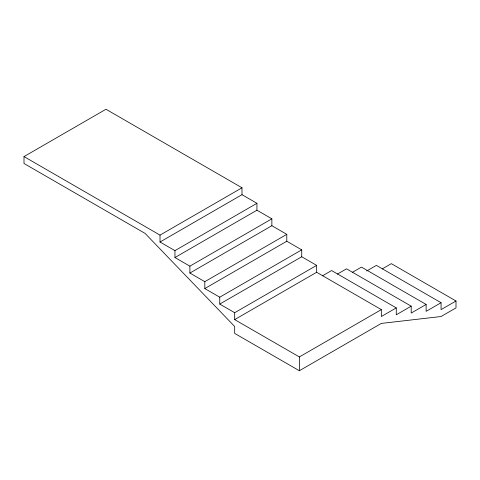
<?xml version="1.0" encoding="UTF-8"?>
<svg xmlns="http://www.w3.org/2000/svg" width="480" height="480" viewBox="0 0 480 480"><rect width="100%" height="100%" fill="white"/><g stroke="black" fill="none" stroke-linecap="round" stroke-linejoin="round"><path stroke-width="0.72" d="M24 156.588L105.978 109.26L241.998 187.788L241.998 194.682L160.014 242.016L160.014 235.116L24 156.588L24 163.488L145.08 233.394L234.678 326.502L234.678 333.402L299.358 370.74L381.336 323.412L441.066 316.512L456 307.896L456 300.996L391.32 263.652L382.23 268.902M160.014 235.116L241.998 187.788M174.948 250.638L256.926 203.304L256.926 210.204L174.948 257.532L174.948 250.638L160.014 242.016M189.882 266.154L271.86 218.82L271.86 225.72L189.882 273.048L189.882 266.154L174.948 257.532M204.816 281.67L286.794 234.342L286.794 241.236L204.816 288.57L204.816 281.67L189.882 273.048M219.744 297.192L301.728 249.858L301.728 256.758L219.744 304.086L219.744 297.192L204.816 288.57M234.678 312.708L316.656 265.38L316.656 272.274L234.678 319.608L234.678 312.708L219.744 304.086M322.5 275.796L331.59 270.552L396.27 307.89L396.27 314.79L411.204 306.168L411.204 313.068L426.132 304.446L426.132 311.34L441.066 302.718L441.066 309.618L456 300.996M337.434 274.074L346.524 268.824L411.204 306.168M352.368 272.352L361.458 267.102L426.132 304.446M366.648 271.002L376.386 265.38L441.066 302.718M234.678 319.608L299.358 356.946L381.336 309.618L381.336 316.512L396.27 307.89M241.998 194.682L256.926 203.304M256.926 210.204L271.86 218.82M271.86 225.72L286.794 234.342M286.794 241.236L301.728 249.858M301.728 256.758L316.656 265.38M316.656 272.274L381.336 309.618M299.358 356.946L299.358 370.74"/></g></svg>
